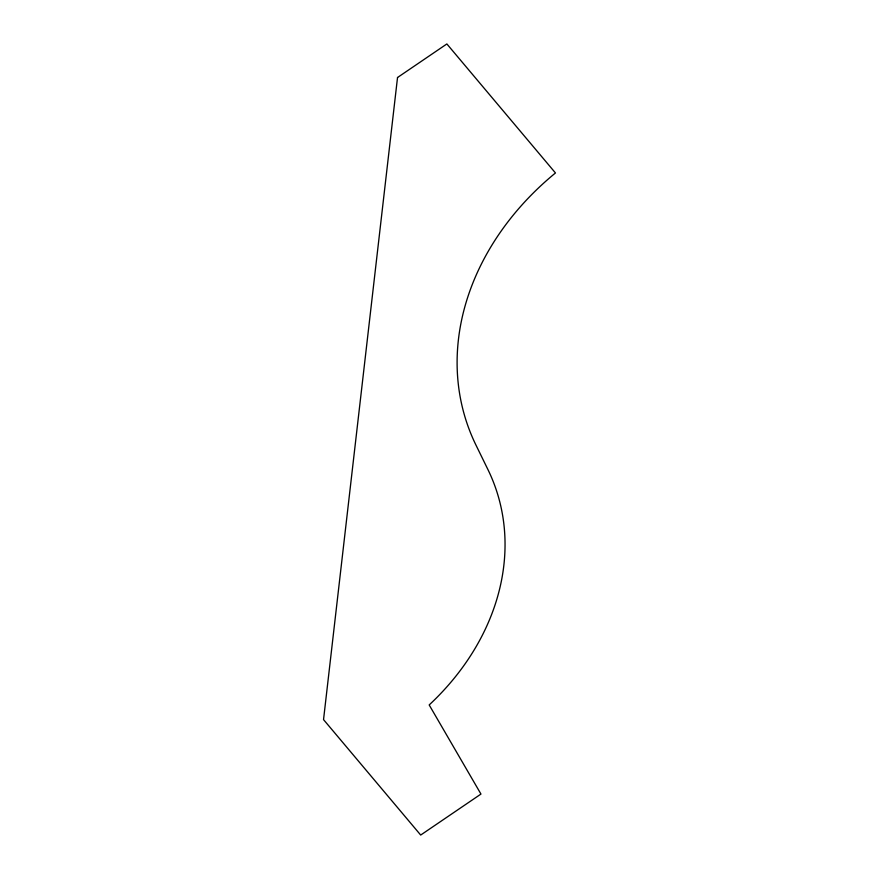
<?xml version="1.0" encoding="UTF-8"?>
<svg xmlns="http://www.w3.org/2000/svg" width="879" height="879" viewBox="0 0 879 879"><rect width="100%" height="100%" fill="white"/><g stroke="black" fill="none" stroke-linecap="round" stroke-linejoin="round"><path stroke-width="1.32" d="M397.528 77.506L323.538 719.615L420.689 835.05L480.956 794.067L429.183 704.947A249.614 204.466 -21.5 0 0 487.878 469.452L476 445.159A274.731 225.046 -21.5 0 1 555.462 172.965L446.873 43.95L397.528 77.506"/></g></svg>
